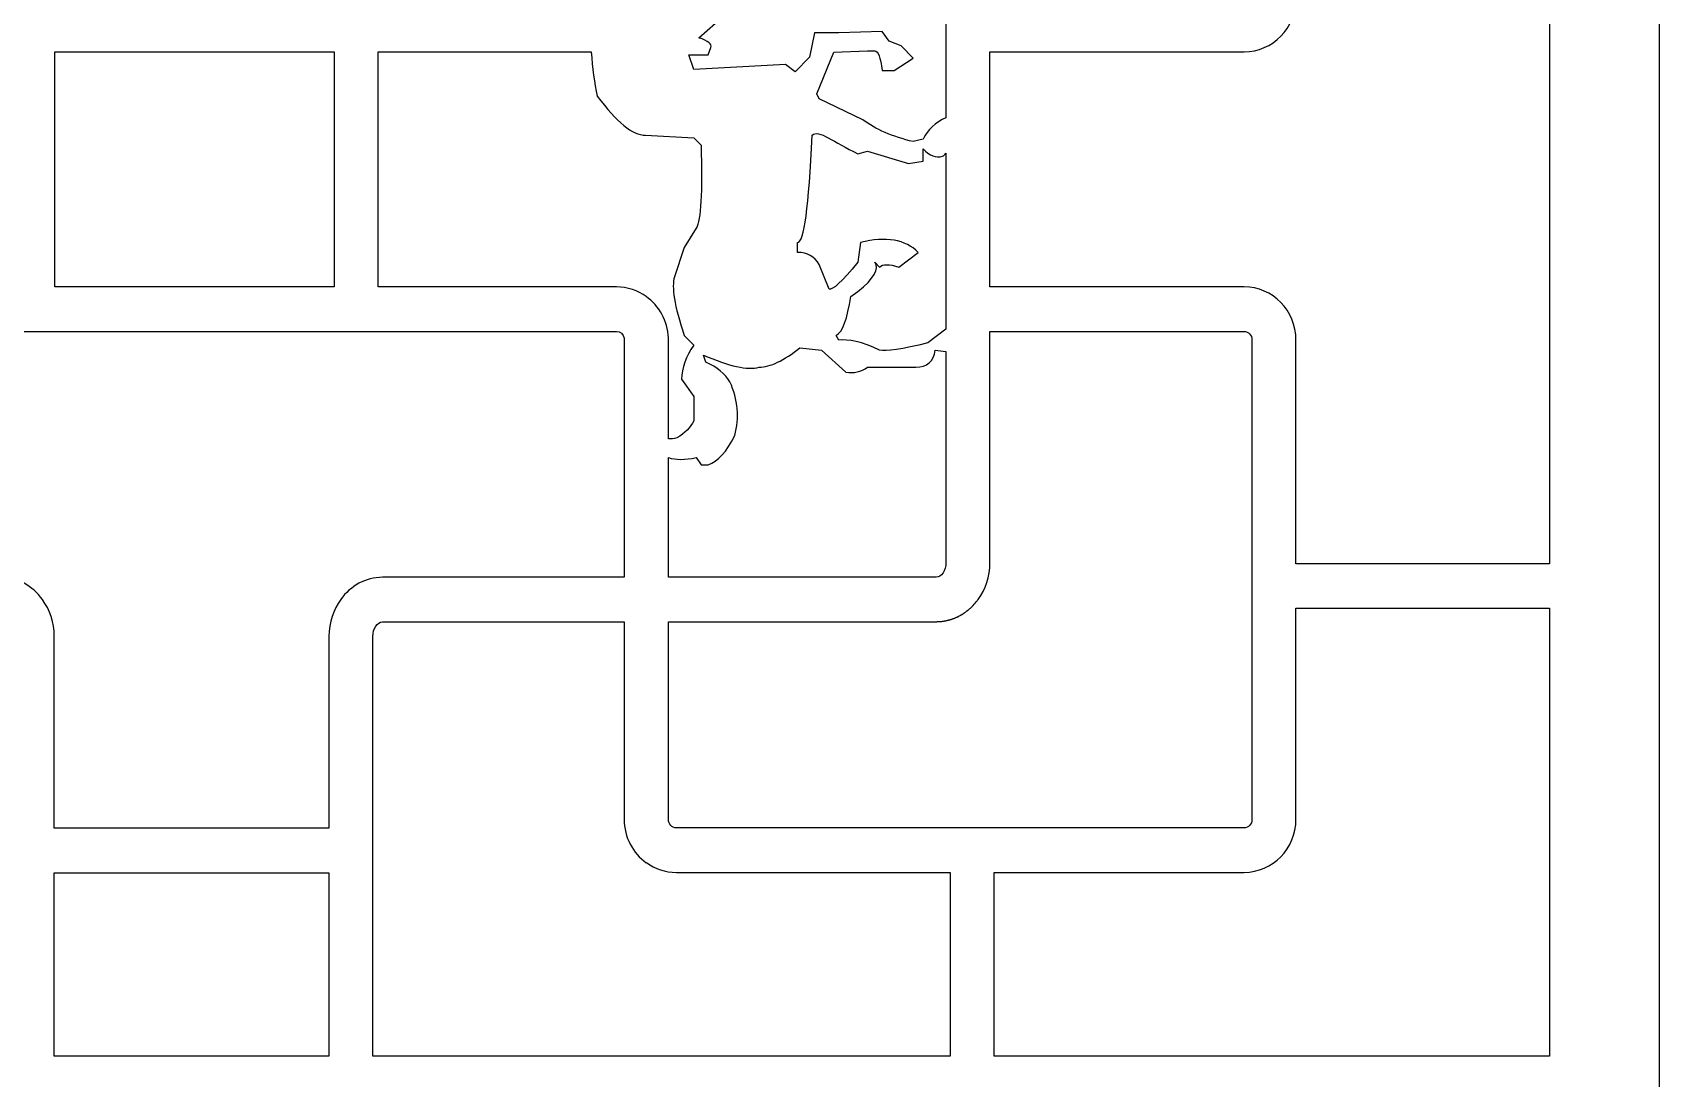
# Model space of a CAD drawing. Header units: centimetres. Extents: x -1.14 to 1.14, y -4.33 to 4.33.
# Drawn here: x -0.124 to 1.138, y 2.838 to 3.65 of the extents above; entities that cross this region are included whole.
import ezdxf

# ---------------------------------------------------------------- set-up
doc = ezdxf.new("R2010")
doc.units = ezdxf.units.CM
doc.header["$MEASUREMENT"] = 0
doc.layers.add('Layer 1', color=7, linetype='Continuous')

msp = doc.modelspace()

# ---------------------------------------------------------------- linework, layer by layer
at = {"layer": 'Layer 1', "color": 242}
for points, knots in [([(-1.13845, -4.33143), (-1.13845, -4.33143), (-1.13845, 4.33143), (-1.13845, 4.33143), (-1.13845, 4.33143), (-1.13845, 4.33143), (1.13846, 4.33143), (1.13846, 4.33143), (1.13846, 4.33143), (1.13846, 4.33143), (1.13846, -4.33143), (1.13846, -4.33143), (1.13846, -4.33143), (1.13846, -4.33143), (-1.13845, -4.33143), (-1.13845, -4.33143)], [0, 0, 0, 0, 0.2, 0.2, 0.2, 0.2, 0.4, 0.4, 0.4, 0.4, 0.6, 0.6, 0.6, 0.6, 1, 1, 1, 1]), ([(0.36725, 3.66333), (0.36725, 3.66333), (0.38709, 3.66502), (0.38709, 3.66502), (0.38709, 3.66502), (0.38709, 3.66502), (0.40392, 3.66119), (0.40392, 3.66119), (0.40392, 3.66119), (0.40392, 3.66119), (0.40588, 3.65741), (0.40588, 3.65741), (0.40588, 3.65741), (0.40588, 3.65741), (0.39279, 3.64596), (0.39279, 3.64596), (0.39279, 3.64596), (0.40019, 3.64355), (0.40331, 3.64107), (0.40215, 3.63854), (0.40215, 3.63854), (0.40215, 3.63854), (0.40013, 3.63272), (0.40013, 3.63272), (0.40013, 3.63272), (0.40013, 3.63272), (0.38526, 3.63272), (0.38526, 3.63272), (0.38526, 3.63272), (0.38526, 3.63272), (0.38905, 3.62146), (0.38905, 3.62146), (0.38905, 3.62146), (0.38905, 3.62146), (0.46022, 3.6253), (0.46022, 3.6253), (0.46022, 3.6253), (0.46022, 3.6253), (0.46757, 3.61948), (0.46757, 3.61948), (0.46757, 3.61948), (0.46757, 3.61948), (0.47889, 3.63093), (0.47889, 3.63093), (0.47889, 3.63093), (0.47889, 3.63093), (0.48262, 3.6498), (0.48262, 3.6498), (0.48262, 3.6498), (0.48262, 3.6498), (0.50147, 3.6498), (0.50147, 3.6498), (0.50147, 3.6498), (0.50147, 3.6498), (0.53513, 3.65095), (0.53513, 3.65095), (0.53513, 3.65095), (0.53513, 3.65095), (0.5407, 3.64334), (0.5407, 3.64334), (0.5407, 3.64334), (0.5407, 3.64334), (0.55006, 3.63968), (0.55006, 3.63968), (0.55006, 3.63968), (0.55006, 3.63968), (0.55936, 3.63009), (0.55936, 3.63009), (0.55936, 3.63009), (0.55936, 3.63009), (0.54449, 3.62062), (0.54449, 3.62062), (0.54449, 3.62062), (0.54449, 3.62062), (0.53513, 3.62062), (0.53513, 3.62062), (0.53513, 3.62062), (0.53384, 3.63077), (0.53195, 3.63585), (0.52944, 3.63585), (0.52944, 3.63585), (0.52944, 3.63585), (0.52387, 3.63585), (0.52387, 3.63585), (0.52387, 3.63585), (0.52387, 3.63585), (0.49768, 3.6347), (0.49768, 3.6347), (0.49768, 3.6347), (0.49768, 3.6347), (0.48458, 3.60246), (0.48458, 3.60246), (0.48458, 3.60246), (0.48458, 3.60246), (0.48642, 3.59862), (0.48642, 3.59862), (0.48642, 3.59862), (0.48642, 3.59862), (0.52007, 3.58238), (0.52007, 3.58238), (0.52007, 3.58238), (0.53011, 3.57489), (0.54321, 3.5692), (0.55936, 3.56536), (0.55936, 3.56536), (0.55936, 3.56536), (0.56689, 3.56734), (0.56689, 3.56734), (0.56689, 3.56734), (0.57058, 3.57463), (0.57646, 3.58016), (0.58464, 3.58393), (0.58464, 3.58393), (0.58464, 3.58393), (0.58464, 3.83176), (0.58464, 3.83176), (0.58464, 3.83176), (0.58464, 3.83794), (0.58128, 3.843), (0.57717, 3.843), (0.57717, 3.843), (0.57717, 3.843), (0.3693, 3.843), (0.3693, 3.843), (0.3693, 3.843), (0.3693, 3.843), (0.3693, 3.76296), (0.3693, 3.76296), (0.3693, 3.76296), (0.3693, 3.76296), (0.36927, 3.76296), (0.36927, 3.76296), (0.36927, 3.76296), (0.36927, 3.76296), (0.36927, 3.67625), (0.36927, 3.67625), (0.36927, 3.67625), (0.36927, 3.67577), (0.36926, 3.67529), (0.36924, 3.67481), (0.36924, 3.67481), (0.36924, 3.67481), (0.36927, 3.67469), (0.36927, 3.67469), (0.36927, 3.67469), (0.36912, 3.67074), (0.36842, 3.66693), (0.36725, 3.66333)], [0, 0, 0, 0, 0.0263158, 0.0263158, 0.0263158, 0.0263158, 0.0526316, 0.0526316, 0.0526316, 0.0526316, 0.0789474, 0.0789474, 0.0789474, 0.0789474, 0.1052632, 0.1052632, 0.1052632, 0.1052632, 0.1315789, 0.1315789, 0.1315789, 0.1315789, 0.1578947, 0.1578947, 0.1578947, 0.1578947, 0.1842105, 0.1842105, 0.1842105, 0.1842105, 0.2105263, 0.2105263, 0.2105263, 0.2105263, 0.2368421, 0.2368421, 0.2368421, 0.2368421, 0.2631579, 0.2631579, 0.2631579, 0.2631579, 0.2894737, 0.2894737, 0.2894737, 0.2894737, 0.3157895, 0.3157895, 0.3157895, 0.3157895, 0.3421053, 0.3421053, 0.3421053, 0.3421053, 0.3684211, 0.3684211, 0.3684211, 0.3684211, 0.3947368, 0.3947368, 0.3947368, 0.3947368, 0.4210526, 0.4210526, 0.4210526, 0.4210526, 0.4473684, 0.4473684, 0.4473684, 0.4473684, 0.4736842, 0.4736842, 0.4736842, 0.4736842, 0.5, 0.5, 0.5, 0.5, 0.5263158, 0.5263158, 0.5263158, 0.5263158, 0.5526316, 0.5526316, 0.5526316, 0.5526316, 0.5789474, 0.5789474, 0.5789474, 0.5789474, 0.6052632, 0.6052632, 0.6052632, 0.6052632, 0.6315789, 0.6315789, 0.6315789, 0.6315789, 0.6578947, 0.6578947, 0.6578947, 0.6578947, 0.6842105, 0.6842105, 0.6842105, 0.6842105, 0.7105263, 0.7105263, 0.7105263, 0.7105263, 0.7368421, 0.7368421, 0.7368421, 0.7368421, 0.7631579, 0.7631579, 0.7631579, 0.7631579, 0.7894737, 0.7894737, 0.7894737, 0.7894737, 0.8157895, 0.8157895, 0.8157895, 0.8157895, 0.8421053, 0.8421053, 0.8421053, 0.8421053, 0.8684211, 0.8684211, 0.8684211, 0.8684211, 0.8947368, 0.8947368, 0.8947368, 0.8947368, 0.9210526, 0.9210526, 0.9210526, 0.9210526, 0.9473684, 0.9473684, 0.9473684, 0.9473684, 1, 1, 1, 1]), ([(1.05308, 3.84393), (1.05308, 3.84393), (0.85635, 3.84393), (0.85635, 3.84393), (0.85635, 3.84393), (0.85635, 3.84393), (0.85635, 3.67625), (0.85635, 3.67625), (0.85635, 3.67625), (0.85635, 3.65363), (0.83822, 3.63512), (0.81605, 3.63512), (0.81605, 3.63512), (0.81605, 3.63512), (0.61879, 3.63512), (0.61879, 3.63512), (0.61879, 3.63512), (0.61879, 3.63512), (0.61879, 3.45263), (0.61879, 3.45263), (0.61879, 3.45263), (0.61879, 3.45263), (0.81605, 3.45263), (0.81605, 3.45263), (0.81605, 3.45263), (0.83821, 3.45263), (0.85635, 3.43412), (0.85635, 3.4115), (0.85635, 3.4115), (0.85635, 3.4115), (0.85635, 3.23779), (0.85635, 3.23779), (0.85635, 3.23779), (0.85635, 3.23779), (1.05308, 3.23779), (1.05308, 3.23779), (1.05308, 3.23779), (1.05308, 3.23779), (1.05308, 3.84393), (1.05308, 3.84393)], [0, 0, 0, 0, 0.0909091, 0.0909091, 0.0909091, 0.0909091, 0.1818182, 0.1818182, 0.1818182, 0.1818182, 0.2727273, 0.2727273, 0.2727273, 0.2727273, 0.3636364, 0.3636364, 0.3636364, 0.3636364, 0.4545455, 0.4545455, 0.4545455, 0.4545455, 0.5454545, 0.5454545, 0.5454545, 0.5454545, 0.6363636, 0.6363636, 0.6363636, 0.6363636, 0.7272727, 0.7272727, 0.7272727, 0.7272727, 0.8181818, 0.8181818, 0.8181818, 0.8181818, 1, 1, 1, 1]), ([(-0.10689, 3.63512), (-0.10689, 3.63512), (-0.10689, 3.45263), (-0.10689, 3.45263), (-0.10689, 3.45263), (-0.10689, 3.45263), (0.10995, 3.45263), (0.10995, 3.45263), (0.10995, 3.45263), (0.10995, 3.45263), (0.10995, 3.63512), (0.10995, 3.63512), (0.10995, 3.63512), (0.10995, 3.63512), (-0.10689, 3.63512), (-0.10689, 3.63512)], [0, 0, 0, 0, 0.2, 0.2, 0.2, 0.2, 0.4, 0.4, 0.4, 0.4, 0.6, 0.6, 0.6, 0.6, 1, 1, 1, 1]), ([(0.36927, 3.33473), (0.37134, 3.33458), (0.37351, 3.3348), (0.37577, 3.33538), (0.37577, 3.33538), (0.38214, 3.33915), (0.38654, 3.34355), (0.38905, 3.34862), (0.38905, 3.34862), (0.38905, 3.34862), (0.38905, 3.36749), (0.38905, 3.36749), (0.38905, 3.36749), (0.38905, 3.36749), (0.37957, 3.38092), (0.37957, 3.38092), (0.37957, 3.38092), (0.37957, 3.38971), (0.38269, 3.39856), (0.38905, 3.40741), (0.38905, 3.40741), (0.38905, 3.40741), (0.38153, 3.41502), (0.38153, 3.41502), (0.38153, 3.41502), (0.374, 3.43773), (0.37149, 3.45283), (0.374, 3.46032), (0.374, 3.46032), (0.374, 3.46032), (0.38153, 3.48315), (0.38153, 3.48315), (0.38153, 3.48315), (0.38153, 3.48315), (0.39083, 3.49819), (0.39083, 3.49819), (0.39083, 3.49819), (0.39456, 3.50463), (0.39578, 3.5261), (0.39462, 3.56273), (0.39462, 3.56273), (0.39462, 3.56273), (0.38905, 3.56836), (0.38905, 3.56836), (0.38905, 3.56836), (0.38905, 3.56836), (0.35154, 3.57034), (0.35154, 3.57034), (0.35154, 3.57034), (0.3415, 3.57034), (0.32902, 3.58043), (0.31409, 3.60067), (0.31409, 3.60067), (0.31189, 3.61088), (0.31031, 3.62235), (0.30937, 3.63512), (0.30937, 3.63512), (0.30937, 3.63512), (0.14411, 3.63512), (0.14411, 3.63512), (0.14411, 3.63512), (0.14411, 3.63512), (0.14411, 3.45263), (0.14411, 3.45263), (0.14411, 3.45263), (0.14411, 3.45263), (0.32897, 3.45263), (0.32897, 3.45263), (0.32897, 3.45263), (0.33756, 3.45263), (0.34554, 3.44984), (0.3521, 3.44512), (0.3521, 3.44512), (0.3521, 3.44512), (0.35212, 3.44513), (0.35212, 3.44513), (0.35212, 3.44513), (0.3621, 3.43795), (0.36878, 3.42628), (0.36927, 3.41306), (0.36927, 3.41306), (0.36927, 3.41306), (0.36924, 3.41294), (0.36924, 3.41294), (0.36924, 3.41294), (0.36926, 3.41246), (0.36927, 3.41198), (0.36927, 3.4115), (0.36927, 3.4115), (0.36927, 3.4115), (0.36927, 3.33473), (0.36927, 3.33473)], [0, 0, 0, 0, 0.0416667, 0.0416667, 0.0416667, 0.0416667, 0.0833333, 0.0833333, 0.0833333, 0.0833333, 0.125, 0.125, 0.125, 0.125, 0.1666667, 0.1666667, 0.1666667, 0.1666667, 0.2083333, 0.2083333, 0.2083333, 0.2083333, 0.25, 0.25, 0.25, 0.25, 0.2916667, 0.2916667, 0.2916667, 0.2916667, 0.3333333, 0.3333333, 0.3333333, 0.3333333, 0.375, 0.375, 0.375, 0.375, 0.4166667, 0.4166667, 0.4166667, 0.4166667, 0.4583333, 0.4583333, 0.4583333, 0.4583333, 0.5, 0.5, 0.5, 0.5, 0.5416667, 0.5416667, 0.5416667, 0.5416667, 0.5833333, 0.5833333, 0.5833333, 0.5833333, 0.625, 0.625, 0.625, 0.625, 0.6666667, 0.6666667, 0.6666667, 0.6666667, 0.7083333, 0.7083333, 0.7083333, 0.7083333, 0.75, 0.75, 0.75, 0.75, 0.7916667, 0.7916667, 0.7916667, 0.7916667, 0.8333333, 0.8333333, 0.8333333, 0.8333333, 0.875, 0.875, 0.875, 0.875, 0.9166667, 0.9166667, 0.9166667, 0.9166667, 1, 1, 1, 1]), ([(0.58464, 3.55639), (0.58391, 3.55527), (0.58301, 3.55451), (0.58194, 3.5541), (0.58194, 3.5541), (0.5771, 3.55225), (0.57191, 3.55466), (0.56689, 3.55973), (0.56689, 3.55973), (0.56689, 3.55973), (0.56689, 3.55032), (0.56689, 3.55032), (0.56689, 3.55032), (0.56689, 3.55032), (0.55575, 3.54834), (0.55575, 3.54834), (0.55575, 3.54834), (0.55575, 3.54834), (0.52387, 3.55794), (0.52387, 3.55794), (0.52387, 3.55794), (0.52387, 3.55794), (0.51634, 3.55596), (0.51634, 3.55596), (0.51634, 3.55596), (0.49755, 3.56474), (0.48574, 3.57529), (0.48085, 3.57034), (0.48085, 3.57034), (0.47834, 3.51477), (0.47454, 3.48699), (0.46953, 3.48699), (0.46953, 3.48699), (0.46953, 3.48699), (0.46953, 3.47938), (0.46953, 3.47938), (0.46953, 3.47938), (0.47705, 3.47938), (0.48268, 3.47622), (0.48642, 3.46991), (0.48642, 3.46991), (0.48642, 3.46991), (0.49394, 3.45091), (0.49394, 3.45091), (0.49394, 3.45091), (0.49645, 3.44967), (0.50392, 3.4566), (0.51634, 3.47177), (0.51634, 3.47177), (0.51634, 3.47177), (0.5183, 3.48699), (0.5183, 3.48699), (0.5183, 3.48699), (0.53825, 3.49206), (0.55318, 3.48953), (0.56316, 3.47938), (0.56316, 3.47938), (0.56316, 3.47938), (0.54823, 3.46793), (0.54823, 3.46793), (0.54823, 3.46793), (0.5407, 3.47047), (0.53568, 3.47047), (0.53317, 3.46793), (0.53317, 3.46793), (0.53317, 3.46793), (0.52944, 3.47177), (0.52944, 3.47177), (0.52944, 3.47177), (0.53323, 3.46669), (0.52889, 3.45908), (0.51634, 3.44905), (0.51634, 3.44905), (0.51634, 3.44905), (0.51077, 3.44528), (0.51077, 3.44528), (0.51077, 3.44528), (0.50826, 3.42764), (0.50447, 3.41756), (0.49945, 3.41502), (0.49945, 3.41502), (0.49945, 3.41502), (0.50147, 3.41118), (0.50147, 3.41118), (0.50147, 3.41118), (0.50888, 3.41242), (0.51946, 3.40988), (0.53317, 3.40357), (0.53317, 3.40357), (0.53819, 3.40233), (0.55067, 3.40425), (0.57068, 3.4092), (0.57068, 3.4092), (0.57068, 3.4092), (0.58464, 3.41972), (0.58464, 3.41972), (0.58464, 3.41972), (0.58464, 3.41972), (0.58464, 3.55639), (0.58464, 3.55639)], [0, 0, 0, 0, 0.0384615, 0.0384615, 0.0384615, 0.0384615, 0.0769231, 0.0769231, 0.0769231, 0.0769231, 0.1153846, 0.1153846, 0.1153846, 0.1153846, 0.1538462, 0.1538462, 0.1538462, 0.1538462, 0.1923077, 0.1923077, 0.1923077, 0.1923077, 0.2307692, 0.2307692, 0.2307692, 0.2307692, 0.2692308, 0.2692308, 0.2692308, 0.2692308, 0.3076923, 0.3076923, 0.3076923, 0.3076923, 0.3461538, 0.3461538, 0.3461538, 0.3461538, 0.3846154, 0.3846154, 0.3846154, 0.3846154, 0.4230769, 0.4230769, 0.4230769, 0.4230769, 0.4615385, 0.4615385, 0.4615385, 0.4615385, 0.5, 0.5, 0.5, 0.5, 0.5384615, 0.5384615, 0.5384615, 0.5384615, 0.5769231, 0.5769231, 0.5769231, 0.5769231, 0.6153846, 0.6153846, 0.6153846, 0.6153846, 0.6538462, 0.6538462, 0.6538462, 0.6538462, 0.6923077, 0.6923077, 0.6923077, 0.6923077, 0.7307692, 0.7307692, 0.7307692, 0.7307692, 0.7692308, 0.7692308, 0.7692308, 0.7692308, 0.8076923, 0.8076923, 0.8076923, 0.8076923, 0.8461538, 0.8461538, 0.8461538, 0.8461538, 0.8846154, 0.8846154, 0.8846154, 0.8846154, 0.9230769, 0.9230769, 0.9230769, 0.9230769, 1, 1, 1, 1]), ([(0.10577, 3.03245), (0.10577, 3.03245), (0.10577, 3.1813), (0.10577, 3.1813), (0.10577, 3.1813), (0.10577, 3.19211), (0.10923, 3.20207), (0.11497, 3.20992), (0.11497, 3.20992), (0.11497, 3.20992), (0.11492, 3.20999), (0.11492, 3.20999), (0.11492, 3.20999), (0.12257, 3.22047), (0.1343, 3.22721), (0.14739, 3.22721), (0.14739, 3.22721), (0.14739, 3.22721), (0.28705, 3.22721), (0.28705, 3.22721), (0.28705, 3.22721), (0.28705, 3.22721), (0.28705, 3.2273), (0.28705, 3.2273), (0.28705, 3.2273), (0.28705, 3.2273), (0.33494, 3.2273), (0.33494, 3.2273), (0.33494, 3.2273), (0.33494, 3.2273), (0.33494, 3.4115), (0.33494, 3.4115), (0.33494, 3.4115), (0.33494, 3.41198), (0.33495, 3.41246), (0.33496, 3.41294), (0.33496, 3.41294), (0.33435, 3.41587), (0.33188, 3.41809), (0.32897, 3.41809), (0.32897, 3.41809), (0.32897, 3.41809), (-0.34152, 3.41809), (-0.34152, 3.41809), (-0.34152, 3.41809), (-0.3444, 3.41809), (-0.34683, 3.41594), (-0.34749, 3.41306), (-0.34749, 3.41306), (-0.34749, 3.41306), (-0.34749, 3.41306), (-0.34749, 3.41306), (-0.34749, 3.41306), (-0.34749, 3.41306), (-0.34749, 3.41306), (-0.34749, 3.41306), (-0.34749, 3.41306), (-0.34749, 3.41306), (-0.3475, 3.41301), (-0.3475, 3.41301), (-0.3475, 3.41301), (-0.3475, 3.41301), (-0.34751, 3.41299), (-0.34751, 3.41299), (-0.34751, 3.41299), (-0.34751, 3.41299), (-0.34751, 3.41298), (-0.34751, 3.41298), (-0.34751, 3.41298), (-0.34751, 3.41298), (-0.34751, 3.41297), (-0.34751, 3.41297), (-0.34751, 3.41297), (-0.34751, 3.41297), (-0.34754, 3.41282), (-0.34754, 3.41282), (-0.34754, 3.41282), (-0.34754, 3.41282), (-0.34754, 3.41282), (-0.34754, 3.41282), (-0.34754, 3.41282), (-0.34754, 3.41282), (-0.34757, 3.41268), (-0.34757, 3.41268), (-0.34757, 3.41268), (-0.34757, 3.41268), (-0.34757, 3.41266), (-0.34757, 3.41266), (-0.34757, 3.41266), (-0.34757, 3.41266), (-0.34757, 3.41266), (-0.34757, 3.41266), (-0.34757, 3.41266), (-0.34757, 3.41266), (-0.3476, 3.41251), (-0.3476, 3.41251), (-0.3476, 3.41251), (-0.3476, 3.41251), (-0.3476, 3.4125), (-0.3476, 3.4125), (-0.3476, 3.4125), (-0.3476, 3.4125), (-0.3476, 3.41249), (-0.3476, 3.41249), (-0.3476, 3.41249), (-0.3476, 3.41249), (-0.3476, 3.41246), (-0.3476, 3.41246), (-0.3476, 3.41246), (-0.34764, 3.4122), (-0.34766, 3.41194), (-0.34767, 3.41167), (-0.34767, 3.41167), (-0.34767, 3.41167), (-0.34767, 3.41167), (-0.34767, 3.41167), (-0.34767, 3.41167), (-0.34767, 3.41167), (-0.34767, 3.4115), (-0.34767, 3.4115), (-0.34767, 3.4115), (-0.34767, 3.4115), (-0.34767, 3.30836), (-0.34767, 3.30836), (-0.34767, 3.30836), (-0.34767, 3.30836), (-0.34746, 3.30836), (-0.34746, 3.30836), (-0.34746, 3.30836), (-0.34746, 3.30836), (-0.34746, 3.2273), (-0.34746, 3.2273), (-0.34746, 3.2273), (-0.34746, 3.2273), (-0.28867, 3.2273), (-0.28867, 3.2273), (-0.28867, 3.2273), (-0.28867, 3.2273), (-0.28867, 3.22721), (-0.28867, 3.22721), (-0.28867, 3.22721), (-0.28867, 3.22721), (-0.14901, 3.22721), (-0.14901, 3.22721), (-0.14901, 3.22721), (-0.13592, 3.22721), (-0.12419, 3.22047), (-0.11655, 3.20999), (-0.11655, 3.20999), (-0.11655, 3.20999), (-0.1166, 3.20992), (-0.1166, 3.20992), (-0.1166, 3.20992), (-0.11085, 3.20207), (-0.1074, 3.1921), (-0.1074, 3.1813), (-0.1074, 3.1813), (-0.1074, 3.1813), (-0.1074, 3.03245), (-0.1074, 3.03245), (-0.1074, 3.03245), (-0.1074, 3.03245), (0.10577, 3.03245), (0.10577, 3.03245)], [0, 0, 0, 0, 0.0238095, 0.0238095, 0.0238095, 0.0238095, 0.047619, 0.047619, 0.047619, 0.047619, 0.0714286, 0.0714286, 0.0714286, 0.0714286, 0.0952381, 0.0952381, 0.0952381, 0.0952381, 0.1190476, 0.1190476, 0.1190476, 0.1190476, 0.1428571, 0.1428571, 0.1428571, 0.1428571, 0.1666667, 0.1666667, 0.1666667, 0.1666667, 0.1904762, 0.1904762, 0.1904762, 0.1904762, 0.2142857, 0.2142857, 0.2142857, 0.2142857, 0.2380952, 0.2380952, 0.2380952, 0.2380952, 0.2619048, 0.2619048, 0.2619048, 0.2619048, 0.2857143, 0.2857143, 0.2857143, 0.2857143, 0.3095238, 0.3095238, 0.3095238, 0.3095238, 0.3333333, 0.3333333, 0.3333333, 0.3333333, 0.3571429, 0.3571429, 0.3571429, 0.3571429, 0.3809524, 0.3809524, 0.3809524, 0.3809524, 0.4047619, 0.4047619, 0.4047619, 0.4047619, 0.4285714, 0.4285714, 0.4285714, 0.4285714, 0.452381, 0.452381, 0.452381, 0.452381, 0.4761905, 0.4761905, 0.4761905, 0.4761905, 0.5, 0.5, 0.5, 0.5, 0.5238095, 0.5238095, 0.5238095, 0.5238095, 0.547619, 0.547619, 0.547619, 0.547619, 0.5714286, 0.5714286, 0.5714286, 0.5714286, 0.5952381, 0.5952381, 0.5952381, 0.5952381, 0.6190476, 0.6190476, 0.6190476, 0.6190476, 0.6428571, 0.6428571, 0.6428571, 0.6428571, 0.6666667, 0.6666667, 0.6666667, 0.6666667, 0.6904762, 0.6904762, 0.6904762, 0.6904762, 0.7142857, 0.7142857, 0.7142857, 0.7142857, 0.7380952, 0.7380952, 0.7380952, 0.7380952, 0.7619048, 0.7619048, 0.7619048, 0.7619048, 0.7857143, 0.7857143, 0.7857143, 0.7857143, 0.8095238, 0.8095238, 0.8095238, 0.8095238, 0.8333333, 0.8333333, 0.8333333, 0.8333333, 0.8571429, 0.8571429, 0.8571429, 0.8571429, 0.8809524, 0.8809524, 0.8809524, 0.8809524, 0.9047619, 0.9047619, 0.9047619, 0.9047619, 0.9285714, 0.9285714, 0.9285714, 0.9285714, 0.952381, 0.952381, 0.952381, 0.952381, 1, 1, 1, 1]), ([(0.3693, 3.19254), (0.3693, 3.19254), (0.3693, 3.03931), (0.3693, 3.03931), (0.3693, 3.03931), (0.3693, 3.03568), (0.37206, 3.03271), (0.37544, 3.03271), (0.37544, 3.03271), (0.37544, 3.03271), (0.81605, 3.03271), (0.81605, 3.03271), (0.81605, 3.03271), (0.81943, 3.03271), (0.8222, 3.03568), (0.8222, 3.03931), (0.8222, 3.03931), (0.8222, 3.03931), (0.8222, 3.4115), (0.8222, 3.4115), (0.8222, 3.4115), (0.8222, 3.41512), (0.81943, 3.41809), (0.81605, 3.41809), (0.81605, 3.41809), (0.81605, 3.41809), (0.61879, 3.41809), (0.61879, 3.41809), (0.61879, 3.41809), (0.61879, 3.41809), (0.61879, 3.23854), (0.61879, 3.23854), (0.61879, 3.23854), (0.61879, 3.22777), (0.61536, 3.21783), (0.60964, 3.20999), (0.60964, 3.20999), (0.60964, 3.20999), (0.60964, 3.20999), (0.60964, 3.20999), (0.60964, 3.20999), (0.60964, 3.20999), (0.60954, 3.20986), (0.60954, 3.20986), (0.60954, 3.20986), (0.60935, 3.2096), (0.60915, 3.20933), (0.60895, 3.20907), (0.60895, 3.20907), (0.60895, 3.20907), (0.60887, 3.20897), (0.60887, 3.20897), (0.60887, 3.20897), (0.60864, 3.20867), (0.6084, 3.20837), (0.60816, 3.20807), (0.60816, 3.20807), (0.60816, 3.20807), (0.60816, 3.20807), (0.60816, 3.20807), (0.60816, 3.20807), (0.60714, 3.20682), (0.60606, 3.20563), (0.60492, 3.20451), (0.60492, 3.20451), (0.60492, 3.20451), (0.60492, 3.2045), (0.60492, 3.2045), (0.60492, 3.2045), (0.60466, 3.20425), (0.6044, 3.204), (0.60414, 3.20375), (0.60414, 3.20375), (0.60414, 3.20375), (0.60391, 3.20354), (0.60391, 3.20354), (0.60391, 3.20354), (0.60373, 3.20337), (0.60354, 3.2032), (0.60335, 3.20303), (0.60335, 3.20303), (0.60335, 3.20303), (0.60304, 3.20275), (0.60304, 3.20275), (0.60304, 3.20275), (0.60289, 3.20262), (0.60274, 3.20249), (0.60259, 3.20236), (0.60259, 3.20236), (0.60246, 3.20225), (0.60233, 3.20214), (0.6022, 3.20204), (0.6022, 3.20204), (0.60209, 3.20195), (0.60198, 3.20185), (0.60187, 3.20176), (0.60187, 3.20176), (0.60169, 3.20162), (0.60152, 3.20148), (0.60134, 3.20133), (0.60134, 3.20133), (0.60123, 3.20125), (0.60112, 3.20116), (0.60101, 3.20108), (0.60101, 3.20108), (0.60101, 3.20108), (0.60069, 3.20083), (0.60069, 3.20083), (0.60069, 3.20083), (0.6005, 3.20069), (0.6003, 3.20054), (0.60011, 3.2004), (0.60011, 3.2004), (0.60011, 3.2004), (0.59979, 3.20017), (0.59979, 3.20017), (0.59979, 3.20017), (0.59979, 3.20017), (0.59947, 3.19994), (0.59947, 3.19994), (0.59947, 3.19994), (0.59928, 3.19981), (0.59909, 3.19968), (0.5989, 3.19955), (0.5989, 3.19955), (0.59878, 3.19947), (0.59866, 3.19939), (0.59855, 3.19931), (0.59855, 3.19931), (0.59835, 3.19918), (0.59816, 3.19906), (0.59797, 3.19893), (0.59797, 3.19893), (0.59797, 3.19893), (0.59766, 3.19874), (0.59766, 3.19874), (0.59766, 3.19874), (0.59751, 3.19865), (0.59735, 3.19855), (0.59719, 3.19845), (0.59719, 3.19845), (0.59705, 3.19836), (0.5969, 3.19828), (0.59675, 3.19819), (0.59675, 3.19819), (0.59658, 3.19809), (0.59641, 3.19799), (0.59623, 3.19789), (0.59623, 3.19789), (0.59623, 3.19789), (0.596, 3.19775), (0.596, 3.19775), (0.596, 3.19775), (0.59576, 3.19762), (0.59553, 3.19749), (0.59529, 3.19737), (0.59529, 3.19737), (0.59529, 3.19737), (0.59504, 3.19723), (0.59504, 3.19723), (0.59504, 3.19723), (0.59482, 3.19711), (0.59459, 3.197), (0.59436, 3.19688), (0.59436, 3.19688), (0.59426, 3.19683), (0.59416, 3.19678), (0.59405, 3.19673), (0.59405, 3.19673), (0.59388, 3.19665), (0.59372, 3.19656), (0.59355, 3.19648), (0.59355, 3.19648), (0.59341, 3.19642), (0.59327, 3.19635), (0.59313, 3.19629), (0.59313, 3.19629), (0.59294, 3.1962), (0.59275, 3.19612), (0.59256, 3.19603), (0.59256, 3.19603), (0.59256, 3.19603), (0.59232, 3.19592), (0.59232, 3.19592), (0.59232, 3.19592), (0.59207, 3.19582), (0.59183, 3.19572), (0.59158, 3.19562), (0.59158, 3.19562), (0.59158, 3.19562), (0.59133, 3.19551), (0.59133, 3.19551), (0.59133, 3.19551), (0.59107, 3.19541), (0.59082, 3.19531), (0.59056, 3.19521), (0.59056, 3.19521), (0.59056, 3.19521), (0.59035, 3.19514), (0.59035, 3.19514), (0.59035, 3.19514), (0.59012, 3.19505), (0.5899, 3.19497), (0.58967, 3.19489), (0.58967, 3.19489), (0.58967, 3.19489), (0.58936, 3.19478), (0.58936, 3.19478), (0.58936, 3.19478), (0.58912, 3.1947), (0.58889, 3.19463), (0.58865, 3.19455), (0.58865, 3.19455), (0.58865, 3.19455), (0.58847, 3.19449), (0.58847, 3.19449), (0.58847, 3.19449), (0.5882, 3.19441), (0.58792, 3.19433), (0.58765, 3.19425), (0.58765, 3.19425), (0.58765, 3.19425), (0.58744, 3.19419), (0.58744, 3.19419), (0.58744, 3.19419), (0.58716, 3.19411), (0.58688, 3.19403), (0.58659, 3.19396), (0.58659, 3.19396), (0.58659, 3.19396), (0.58643, 3.19392), (0.58643, 3.19392), (0.58643, 3.19392), (0.58617, 3.19385), (0.5859, 3.19379), (0.58563, 3.19373), (0.58563, 3.19373), (0.58563, 3.19373), (0.58543, 3.19368), (0.58543, 3.19368), (0.58543, 3.19368), (0.58517, 3.19362), (0.5849, 3.19357), (0.58464, 3.19351), (0.58464, 3.19351), (0.58464, 3.19351), (0.58445, 3.19348), (0.58445, 3.19348), (0.58445, 3.19348), (0.58417, 3.19342), (0.58388, 3.19337), (0.58359, 3.19332), (0.58359, 3.19332), (0.58359, 3.19332), (0.5834, 3.19328), (0.5834, 3.19328), (0.5834, 3.19328), (0.5831, 3.19323), (0.5828, 3.19319), (0.5825, 3.19315), (0.5825, 3.19315), (0.5825, 3.19315), (0.58238, 3.19313), (0.58238, 3.19313), (0.58238, 3.19313), (0.58206, 3.19308), (0.58175, 3.19304), (0.58143, 3.19301), (0.58143, 3.19301), (0.58143, 3.19301), (0.58142, 3.19301), (0.58142, 3.19301), (0.58142, 3.19301), (0.58142, 3.19301), (0.58141, 3.19301), (0.58141, 3.19301), (0.58141, 3.19301), (0.58141, 3.19301), (0.58138, 3.193), (0.58138, 3.193), (0.58138, 3.193), (0.58108, 3.19297), (0.58078, 3.19294), (0.58047, 3.19291), (0.58047, 3.19291), (0.58047, 3.19291), (0.5803, 3.1929), (0.5803, 3.1929), (0.5803, 3.1929), (0.58, 3.19287), (0.5797, 3.19285), (0.5794, 3.19283), (0.5794, 3.19283), (0.5794, 3.19283), (0.57921, 3.19282), (0.57921, 3.19282), (0.57921, 3.19282), (0.5789, 3.19281), (0.5786, 3.19279), (0.57829, 3.19279), (0.57829, 3.19279), (0.57829, 3.19279), (0.57815, 3.19278), (0.57815, 3.19278), (0.57815, 3.19278), (0.57782, 3.19277), (0.5775, 3.19277), (0.57717, 3.19277), (0.57717, 3.19277), (0.57717, 3.19277), (0.37803, 3.19277), (0.37803, 3.19277), (0.37803, 3.19277), (0.37803, 3.19277), (0.37803, 3.19254), (0.37803, 3.19254), (0.37803, 3.19254), (0.37803, 3.19254), (0.3693, 3.19254), (0.3693, 3.19254)], [0, 0, 0, 0, 0.0123457, 0.0123457, 0.0123457, 0.0123457, 0.0246914, 0.0246914, 0.0246914, 0.0246914, 0.037037, 0.037037, 0.037037, 0.037037, 0.0493827, 0.0493827, 0.0493827, 0.0493827, 0.0617284, 0.0617284, 0.0617284, 0.0617284, 0.0740741, 0.0740741, 0.0740741, 0.0740741, 0.0864198, 0.0864198, 0.0864198, 0.0864198, 0.0987654, 0.0987654, 0.0987654, 0.0987654, 0.1111111, 0.1111111, 0.1111111, 0.1111111, 0.1234568, 0.1234568, 0.1234568, 0.1234568, 0.1358025, 0.1358025, 0.1358025, 0.1358025, 0.1481481, 0.1481481, 0.1481481, 0.1481481, 0.1604938, 0.1604938, 0.1604938, 0.1604938, 0.1728395, 0.1728395, 0.1728395, 0.1728395, 0.1851852, 0.1851852, 0.1851852, 0.1851852, 0.1975309, 0.1975309, 0.1975309, 0.1975309, 0.2098765, 0.2098765, 0.2098765, 0.2098765, 0.2222222, 0.2222222, 0.2222222, 0.2222222, 0.2345679, 0.2345679, 0.2345679, 0.2345679, 0.2469136, 0.2469136, 0.2469136, 0.2469136, 0.2592593, 0.2592593, 0.2592593, 0.2592593, 0.2716049, 0.2716049, 0.2716049, 0.2716049, 0.2839506, 0.2839506, 0.2839506, 0.2839506, 0.2962963, 0.2962963, 0.2962963, 0.2962963, 0.308642, 0.308642, 0.308642, 0.308642, 0.3209877, 0.3209877, 0.3209877, 0.3209877, 0.3333333, 0.3333333, 0.3333333, 0.3333333, 0.345679, 0.345679, 0.345679, 0.345679, 0.3580247, 0.3580247, 0.3580247, 0.3580247, 0.3703704, 0.3703704, 0.3703704, 0.3703704, 0.382716, 0.382716, 0.382716, 0.382716, 0.3950617, 0.3950617, 0.3950617, 0.3950617, 0.4074074, 0.4074074, 0.4074074, 0.4074074, 0.4197531, 0.4197531, 0.4197531, 0.4197531, 0.4320988, 0.4320988, 0.4320988, 0.4320988, 0.4444444, 0.4444444, 0.4444444, 0.4444444, 0.4567901, 0.4567901, 0.4567901, 0.4567901, 0.4691358, 0.4691358, 0.4691358, 0.4691358, 0.4814815, 0.4814815, 0.4814815, 0.4814815, 0.4938272, 0.4938272, 0.4938272, 0.4938272, 0.5061728, 0.5061728, 0.5061728, 0.5061728, 0.5185185, 0.5185185, 0.5185185, 0.5185185, 0.5308642, 0.5308642, 0.5308642, 0.5308642, 0.5432099, 0.5432099, 0.5432099, 0.5432099, 0.5555556, 0.5555556, 0.5555556, 0.5555556, 0.5679012, 0.5679012, 0.5679012, 0.5679012, 0.5802469, 0.5802469, 0.5802469, 0.5802469, 0.5925926, 0.5925926, 0.5925926, 0.5925926, 0.6049383, 0.6049383, 0.6049383, 0.6049383, 0.617284, 0.617284, 0.617284, 0.617284, 0.6296296, 0.6296296, 0.6296296, 0.6296296, 0.6419753, 0.6419753, 0.6419753, 0.6419753, 0.654321, 0.654321, 0.654321, 0.654321, 0.6666667, 0.6666667, 0.6666667, 0.6666667, 0.6790123, 0.6790123, 0.6790123, 0.6790123, 0.691358, 0.691358, 0.691358, 0.691358, 0.7037037, 0.7037037, 0.7037037, 0.7037037, 0.7160494, 0.7160494, 0.7160494, 0.7160494, 0.7283951, 0.7283951, 0.7283951, 0.7283951, 0.7407407, 0.7407407, 0.7407407, 0.7407407, 0.7530864, 0.7530864, 0.7530864, 0.7530864, 0.7654321, 0.7654321, 0.7654321, 0.7654321, 0.7777778, 0.7777778, 0.7777778, 0.7777778, 0.7901235, 0.7901235, 0.7901235, 0.7901235, 0.8024691, 0.8024691, 0.8024691, 0.8024691, 0.8148148, 0.8148148, 0.8148148, 0.8148148, 0.8271605, 0.8271605, 0.8271605, 0.8271605, 0.8395062, 0.8395062, 0.8395062, 0.8395062, 0.8518519, 0.8518519, 0.8518519, 0.8518519, 0.8641975, 0.8641975, 0.8641975, 0.8641975, 0.8765432, 0.8765432, 0.8765432, 0.8765432, 0.8888889, 0.8888889, 0.8888889, 0.8888889, 0.9012346, 0.9012346, 0.9012346, 0.9012346, 0.9135802, 0.9135802, 0.9135802, 0.9135802, 0.9259259, 0.9259259, 0.9259259, 0.9259259, 0.9382716, 0.9382716, 0.9382716, 0.9382716, 0.9506173, 0.9506173, 0.9506173, 0.9506173, 0.962963, 0.962963, 0.962963, 0.962963, 0.9753086, 0.9753086, 0.9753086, 0.9753086, 1, 1, 1, 1]), ([(0.58464, 3.40244), (0.58464, 3.40244), (0.57638, 3.40357), (0.57638, 3.40357), (0.57638, 3.40357), (0.57509, 3.39472), (0.57007, 3.39033), (0.56132, 3.39033), (0.56132, 3.39033), (0.56132, 3.39033), (0.52387, 3.39033), (0.52387, 3.39033), (0.52387, 3.39033), (0.51885, 3.38662), (0.51322, 3.38532), (0.50704, 3.38655), (0.50704, 3.38655), (0.50704, 3.38655), (0.48819, 3.40357), (0.48819, 3.40357), (0.48819, 3.40357), (0.48819, 3.40357), (0.47136, 3.40537), (0.47136, 3.40537), (0.47136, 3.40537), (0.45888, 3.39534), (0.44835, 3.39033), (0.4396, 3.39033), (0.4396, 3.39033), (0.43085, 3.38779), (0.41647, 3.39095), (0.3964, 3.39973), (0.3964, 3.39973), (0.3964, 3.39973), (0.39835, 3.39417), (0.39835, 3.39417), (0.39835, 3.39417), (0.40711, 3.39027), (0.41329, 3.38519), (0.41702, 3.37894), (0.41702, 3.37894), (0.42332, 3.36502), (0.42461, 3.3511), (0.42075, 3.33723), (0.42075, 3.33723), (0.41457, 3.32467), (0.40766, 3.31712), (0.40013, 3.31459), (0.40013, 3.31459), (0.40013, 3.31459), (0.39462, 3.31459), (0.39462, 3.31459), (0.39462, 3.31459), (0.39462, 3.31459), (0.39083, 3.32015), (0.39083, 3.32015), (0.39083, 3.32015), (0.3823, 3.31823), (0.37512, 3.31822), (0.3693, 3.32013), (0.3693, 3.32013), (0.3693, 3.32013), (0.3693, 3.2273), (0.3693, 3.2273), (0.3693, 3.2273), (0.3693, 3.2273), (0.57717, 3.2273), (0.57717, 3.2273), (0.57717, 3.2273), (0.58128, 3.2273), (0.58464, 3.23236), (0.58464, 3.23854), (0.58464, 3.23854), (0.58464, 3.23854), (0.58464, 3.40244), (0.58464, 3.40244)], [0, 0, 0, 0, 0.05, 0.05, 0.05, 0.05, 0.1, 0.1, 0.1, 0.1, 0.15, 0.15, 0.15, 0.15, 0.2, 0.2, 0.2, 0.2, 0.25, 0.25, 0.25, 0.25, 0.3, 0.3, 0.3, 0.3, 0.35, 0.35, 0.35, 0.35, 0.4, 0.4, 0.4, 0.4, 0.45, 0.45, 0.45, 0.45, 0.5, 0.5, 0.5, 0.5, 0.55, 0.55, 0.55, 0.55, 0.6, 0.6, 0.6, 0.6, 0.65, 0.65, 0.65, 0.65, 0.7, 0.7, 0.7, 0.7, 0.75, 0.75, 0.75, 0.75, 0.8, 0.8, 0.8, 0.8, 0.85, 0.85, 0.85, 0.85, 0.9, 0.9, 0.9, 0.9, 1, 1, 1, 1]), ([(1.05308, 3.20325), (1.05308, 3.20325), (0.85635, 3.20325), (0.85635, 3.20325), (0.85635, 3.20325), (0.85635, 3.20325), (0.85635, 3.03931), (0.85635, 3.03931), (0.85635, 3.03931), (0.85635, 3.01669), (0.83822, 2.99818), (0.81605, 2.99818), (0.81605, 2.99818), (0.81605, 2.99818), (0.62212, 2.99818), (0.62212, 2.99818), (0.62212, 2.99818), (0.62212, 2.99818), (0.62212, 2.85548), (0.62212, 2.85548), (0.62212, 2.85548), (0.62212, 2.85548), (1.05308, 2.85548), (1.05308, 2.85548), (1.05308, 2.85548), (1.05308, 2.85548), (1.05308, 3.20325), (1.05308, 3.20325)], [0, 0, 0, 0, 0.125, 0.125, 0.125, 0.125, 0.25, 0.25, 0.25, 0.25, 0.375, 0.375, 0.375, 0.375, 0.5, 0.5, 0.5, 0.5, 0.625, 0.625, 0.625, 0.625, 0.75, 0.75, 0.75, 0.75, 1, 1, 1, 1]), ([(0.58797, 2.85548), (0.58797, 2.85548), (0.58797, 2.99818), (0.58797, 2.99818), (0.58797, 2.99818), (0.58797, 2.99818), (0.37544, 2.99818), (0.37544, 2.99818), (0.37544, 2.99818), (0.36681, 2.99818), (0.35879, 3.00098), (0.35222, 3.00575), (0.35222, 3.00575), (0.35222, 3.00575), (0.35212, 3.00567), (0.35212, 3.00567), (0.35212, 3.00567), (0.34175, 3.01313), (0.33494, 3.02545), (0.33494, 3.03931), (0.33494, 3.03931), (0.33494, 3.03931), (0.33494, 3.19254), (0.33494, 3.19254), (0.33494, 3.19254), (0.33494, 3.19254), (0.14739, 3.19254), (0.14739, 3.19254), (0.14739, 3.19254), (0.14329, 3.19254), (0.13993, 3.18748), (0.13993, 3.1813), (0.13993, 3.1813), (0.13993, 3.1813), (0.13993, 2.85548), (0.13993, 2.85548), (0.13993, 2.85548), (0.13993, 2.85548), (0.58797, 2.85548), (0.58797, 2.85548)], [0, 0, 0, 0, 0.0909091, 0.0909091, 0.0909091, 0.0909091, 0.1818182, 0.1818182, 0.1818182, 0.1818182, 0.2727273, 0.2727273, 0.2727273, 0.2727273, 0.3636364, 0.3636364, 0.3636364, 0.3636364, 0.4545455, 0.4545455, 0.4545455, 0.4545455, 0.5454545, 0.5454545, 0.5454545, 0.5454545, 0.6363636, 0.6363636, 0.6363636, 0.6363636, 0.7272727, 0.7272727, 0.7272727, 0.7272727, 0.8181818, 0.8181818, 0.8181818, 0.8181818, 1, 1, 1, 1]), ([(0.10577, 2.85548), (0.10577, 2.85548), (0.10577, 2.99791), (0.10577, 2.99791), (0.10577, 2.99791), (0.10577, 2.99791), (-0.1074, 2.99791), (-0.1074, 2.99791), (-0.1074, 2.99791), (-0.1074, 2.99791), (-0.1074, 2.85548), (-0.1074, 2.85548), (-0.1074, 2.85548), (-0.1074, 2.85548), (0.10577, 2.85548), (0.10577, 2.85548)], [0, 0, 0, 0, 0.2, 0.2, 0.2, 0.2, 0.4, 0.4, 0.4, 0.4, 0.6, 0.6, 0.6, 0.6, 1, 1, 1, 1])]:
    msp.add_open_spline(points, degree=3, knots=knots, dxfattribs=at)

doc.saveas('drawing.dxf')
